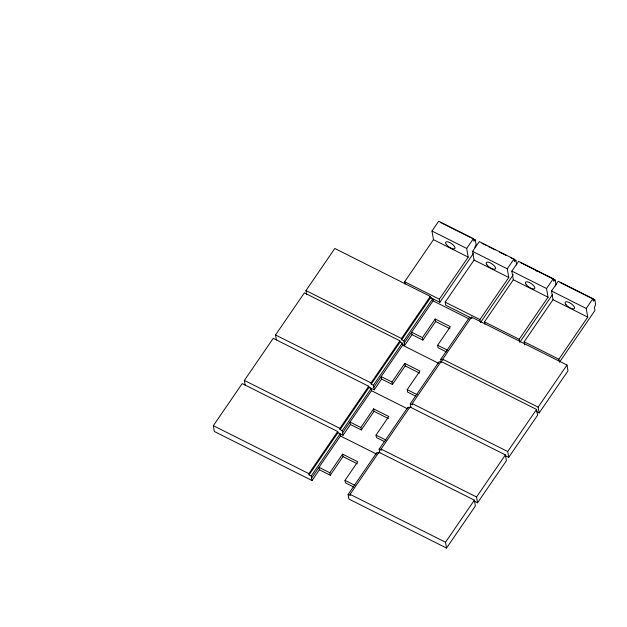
<?xml version="1.0" encoding="UTF-8"?>
<svg xmlns="http://www.w3.org/2000/svg" width="627" height="627" viewBox="0 0 627 627"><rect width="100%" height="100%" fill="white"/><g stroke="black" fill="none" stroke-linecap="round" stroke-linejoin="round"><path stroke-width="0.94" d="M474.898 247.32L476.112 244.608L475.305 239.929L471.833 238.182M555.365 286.053L555.969 284.705L555.161 280.018L520.449 262.595M213.345 425.686L242.194 383.591L337.702 431.541L337.914 432.779L309.064 474.874L311.235 475.964L312.027 480.548L214.348 431.509L213.345 425.686L308.852 473.636L309.064 474.874M245.235 385.409L244.373 380.417L273.223 338.321L368.731 386.271L368.95 387.51L340.093 429.605L342.264 430.694L343.055 435.279L337.82 432.654M276.389 339.952L275.527 334.967L304.385 292.872L399.893 340.822L400.104 342.06L371.247 384.155L373.418 385.237L374.209 389.822L368.104 386.757M306.681 294.721L305.96 290.567L334.81 248.472L430.318 296.422L430.537 297.66L401.68 339.756L403.851 340.845L404.642 345.422L402.025 344.113M405.026 284.094L404.627 281.774L433.476 239.679L431.979 231.01L438.696 221.221L473.401 238.652L473.832 241.129L475.305 239.929M308.852 473.636L337.702 431.541M340.093 429.605L339.881 428.366L368.731 386.271M371.247 384.155L371.035 382.917L399.893 340.822M401.68 339.756L401.468 338.517L430.318 296.422M429.456 297.073L439.872 302.3L439.339 299.204L468.189 257.109L466.692 248.441L473.401 238.652M311.235 475.964L340.085 433.868L340.453 435.977L311.595 478.072M342.264 430.694L371.113 388.599L368.95 387.51M373.418 385.237L402.275 343.141L400.104 342.06M403.851 340.845L432.701 298.75L430.537 297.66M342.624 432.802L371.482 390.707L371.113 388.599M373.786 387.345L402.636 345.25L402.275 343.141M404.211 342.945L433.069 300.85L432.701 298.75M312.027 480.548L319.402 469.78L318.978 467.303L329.826 472.75L330.249 475.227L319.402 469.78M343.055 435.279L350.438 424.51L350.007 422.034L360.854 427.481L361.285 429.957L350.438 424.51M374.209 389.822L381.592 379.053L381.161 376.576L392.008 382.023L392.439 384.5L381.592 379.053M404.642 345.422L412.025 334.661L411.594 332.185L422.441 337.624L422.872 340.1L412.025 334.661M471.77 318.312L445.742 305.247L445.201 302.151L474.059 260.048L472.562 251.38L479.271 241.591L513.983 259.022L514.406 261.498L515.88 260.299L510.676 257.681M439.872 302.3L473.244 253.606M329.826 472.75L342.577 454.144L357.758 461.77L345.007 480.368L345.438 482.845L353.785 487.038M360.854 427.481L373.606 408.875L388.787 416.5L376.043 435.099L376.466 437.575L384.813 441.769M392.008 382.023L404.76 363.425L419.949 371.043L407.197 389.649L407.621 392.126L415.967 396.311M422.441 337.624L435.193 319.025L450.374 326.651L437.63 345.25L438.054 347.726L446.4 351.919M330.249 475.227L343 456.621L342.577 454.144M361.285 429.957L374.029 411.351L373.606 408.875M392.439 384.5L405.191 365.902L404.76 363.425M422.872 340.1L435.616 321.502L435.193 319.025M348.11 494.476L350.281 495.565L350.07 494.327L378.92 452.232L474.373 500.158L475.384 505.973L446.526 548.069L348.902 499.061L348.11 494.476L376.968 452.38L378.41 453.109M379.79 452.968L379.139 449.214L407.997 407.119L409.439 407.84M410.951 407.511L410.301 403.757L439.151 361.661L441.322 362.751M441.094 361.465L440.726 359.357L469.584 317.262L471.755 318.351L471.543 317.113L566.996 365.039L567.999 370.855L539.142 412.95L536.532 411.641M379.139 449.214L381.31 450.304L381.098 449.065L409.948 406.97L505.401 454.888L506.412 460.712L477.555 502.807L474.067 501.051M410.301 403.757L412.472 404.846L412.252 403.608L441.11 361.513L536.563 409.431L537.566 415.254L508.716 457.349L505.229 455.602M440.726 359.357L442.897 360.447L442.686 359.208L471.543 317.113M480.313 321.894L479.914 319.574L508.771 277.479L507.274 268.811L513.983 259.022M484.883 324.19L484.483 321.87L513.341 279.775L511.844 271.107L518.553 261.318L553.265 278.741L553.688 281.217L555.161 280.018M480.447 322.67L513.278 274.775M552.559 294.494L519.728 342.389L519.195 339.293L548.053 297.198L546.548 288.53L553.265 278.741M524.697 344.881L524.164 341.786L553.014 299.69L551.517 291.022L558.226 281.233L592.938 298.664L593.369 301.14L594.843 299.941L560.13 282.511M559.276 361.536L558.876 359.216L587.726 317.121L586.229 308.453L592.938 298.664M559.409 362.312L594.976 310.428L594.435 307.332L595.65 304.62L594.843 299.941M446.526 548.069L445.523 542.253L474.373 500.158M477.555 502.807L476.551 496.984L505.401 454.888M508.716 457.349L507.705 451.526L536.563 409.431M539.142 412.95L538.138 407.135L566.996 365.039M440.593 222.499L470.101 237.312M482.038 243.307L486.38 245.486M488.112 246.356L495.056 249.844M499.398 252.023L506.334 255.502M431.979 231.01L466.692 248.441M472.562 251.38L507.274 268.811M511.844 271.107L546.548 288.53M551.517 291.022L586.229 308.453M433.476 239.679L468.189 257.109M474.059 260.048L508.771 277.479M513.341 279.775L548.053 297.198M553.014 299.69L587.726 317.121M404.627 281.774L439.339 299.204M445.201 302.151L479.914 319.574M484.483 321.87L519.195 339.293M524.164 341.786L558.876 359.216M433.069 300.85L469.09 318.939M435.616 321.502L449.959 328.705M437.63 345.25L447.639 350.274M305.96 290.567L401.468 338.517M442.686 359.208L538.138 407.135M402.636 345.25L438.657 363.339M405.191 365.902L419.534 373.096M407.197 389.649L417.206 394.673M275.527 334.967L371.035 382.917M412.252 403.608L507.705 451.526M371.482 390.707L407.503 408.788M374.029 411.351L388.372 418.554M376.043 435.099L386.052 440.13M244.373 380.417L339.881 428.366M381.098 449.065L476.551 496.984M340.453 435.977L376.474 454.058M343 456.621L357.343 463.823M345.007 480.368L355.023 485.4M350.07 494.327L445.523 542.253M515.88 260.299L516.695 264.986M535.991 270.817A4.475 1.677 34.4 0 1 536.869 271.06M487.007 264.962A5.588 2.093 34.4 0 0 495.212 269.085A5.588 2.093 34.4 0 0 490.408 262.964A5.588 2.093 34.4 0 0 487.007 264.962M446.432 244.593A5.588 2.093 34.4 0 0 454.638 248.707A5.588 2.093 34.4 0 0 449.833 242.594A5.588 2.093 34.4 0 0 446.432 244.593M526.288 284.682A5.588 2.093 34.4 0 0 534.494 288.804A5.588 2.093 34.4 0 0 529.69 282.683A5.588 2.093 34.4 0 0 526.288 284.682M565.969 304.604A5.588 2.093 34.4 0 0 574.175 308.719A5.588 2.093 34.4 0 0 569.371 302.606A5.588 2.093 34.4 0 0 565.969 304.604"/></g></svg>
